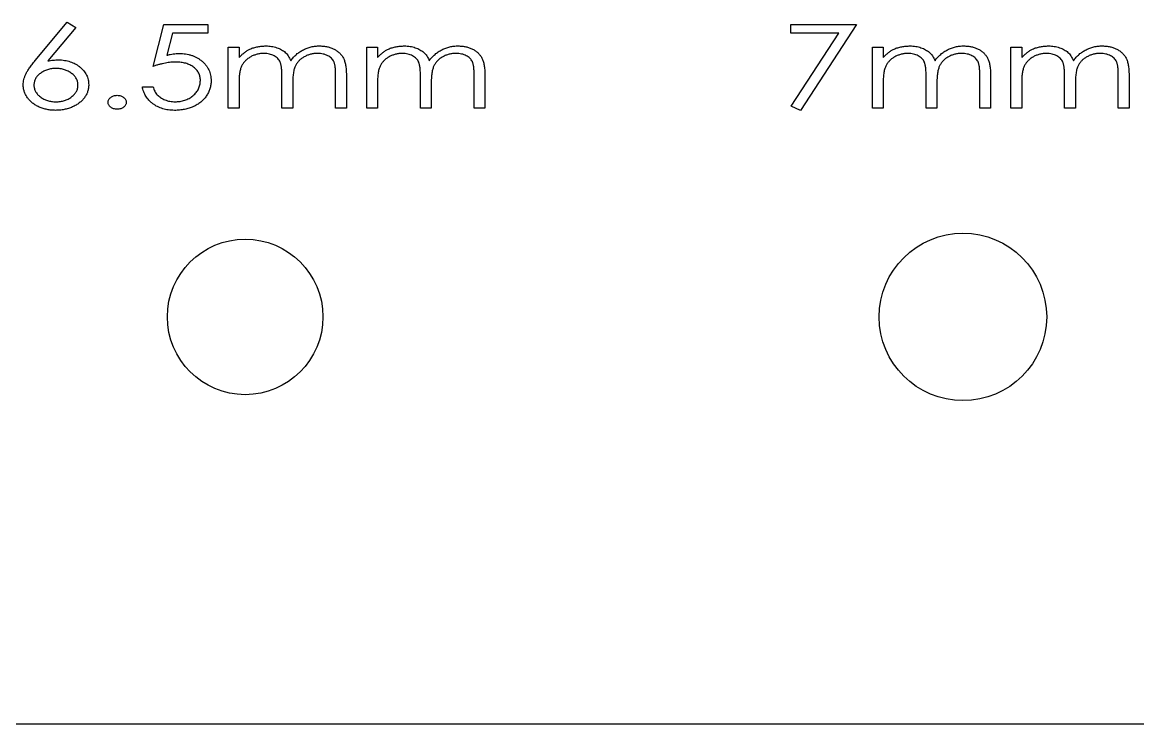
# Model space of a CAD drawing. Header units: millimetres. Extents: x 0 to 300, y -15 to 160.
# Drawn here: x 110.69 to 157.3, y 0 to 29.31 of the extents above; entities that cross this region are included whole.
import ezdxf

# ---------------------------------------------------------------- set-up
doc = ezdxf.new("R2010")
doc.units = ezdxf.units.MM

msp = doc.modelspace()

# ---------------------------------------------------------------- linework, layer by layer
at = {"color": 7, "linetype": 'Continuous', "lineweight": 25}
for p, q in [((111.225, 27.715), (112.564, 29.312)), ((112.925, 29.102), (111.747, 27.696)), ((112.564, 29.312), (112.925, 29.102)), ((116.153, 27.472), (116.602, 29.222)), ((116.602, 29.222), (118.442, 29.222)), ((118.442, 29.222), (118.442, 28.863)), ((142.807, 29.222), (145.544, 29.222)), ((142.807, 28.863), (142.807, 29.222)), ((145.544, 29.222), (143.211, 25.633)), ((116.967, 28.863), (116.729, 27.935)), ((118.442, 28.863), (116.967, 28.863)), ((144.807, 28.863), (142.807, 28.863)), ((142.818, 25.804), (144.807, 28.863)), ((119.294, 28.28), (119.743, 28.28)), ((119.294, 25.722), (119.294, 28.28)), ((119.743, 28.28), (119.743, 27.835)), ((125.083, 28.28), (125.532, 28.28)), ((125.083, 25.722), (125.083, 28.28)), ((125.532, 28.28), (125.532, 27.835)), ((146.217, 28.28), (146.666, 28.28)), ((146.217, 25.722), (146.217, 28.28)), ((146.666, 28.28), (146.666, 27.835)), ((152.006, 28.28), (152.455, 28.28)), ((152.006, 25.722), (152.006, 28.28)), ((152.455, 28.28), (152.455, 27.835)), ((123.782, 25.722), (123.782, 27.109)), ((124.23, 27.108), (124.23, 25.722)), ((129.57, 25.722), (129.57, 27.109)), ((130.019, 27.108), (130.019, 25.722)), ((150.705, 25.722), (150.705, 27.109)), ((151.153, 27.108), (151.153, 25.722)), ((156.493, 25.722), (156.493, 27.109)), ((156.942, 27.108), (156.942, 25.722)), ((115.705, 26.62), (116.153, 26.62)), ((119.743, 26.798), (119.743, 25.722)), ((121.538, 25.722), (121.538, 27.023)), ((121.987, 26.717), (121.987, 25.722)), ((125.532, 26.798), (125.532, 25.722)), ((127.326, 25.722), (127.326, 27.023)), ((127.775, 26.717), (127.775, 25.722)), ((146.666, 26.798), (146.666, 25.722)), ((148.461, 25.722), (148.461, 27.023)), ((148.91, 26.717), (148.91, 25.722)), ((152.455, 26.798), (152.455, 25.722)), ((154.249, 25.722), (154.249, 27.023)), ((154.698, 26.717), (154.698, 25.722)), ((119.743, 25.722), (119.294, 25.722)), ((121.987, 25.722), (121.538, 25.722)), ((124.23, 25.722), (123.782, 25.722)), ((125.532, 25.722), (125.083, 25.722)), ((127.775, 25.722), (127.326, 25.722)), ((130.019, 25.722), (129.57, 25.722)), ((143.211, 25.633), (142.818, 25.804)), ((146.666, 25.722), (146.217, 25.722)), ((148.91, 25.722), (148.461, 25.722)), ((151.153, 25.722), (150.705, 25.722)), ((152.455, 25.722), (152.006, 25.722)), ((154.698, 25.722), (154.249, 25.722)), ((156.942, 25.722), (156.493, 25.722)), ((0, 0), (300, 0))]:
    msp.add_line(p, q, dxfattribs=at)
for centre, radius in [((120, 17), 3.25), ((150, 17), 3.5)]:
    msp.add_circle(centre, radius, dxfattribs=at)
for points, knots in [([(116.729, 27.935), (116.774, 27.947), (116.862, 27.969), (116.991, 27.993), (117.114, 28.008), (117.194, 28.01), (117.232, 28.011)], [0, 0, 0, 0, 0.274191, 0.532566, 0.773149, 1, 1, 1, 1]), ([(117.232, 28.011), (117.28, 28.01), (117.374, 28.008), (117.511, 27.992), (117.641, 27.967), (117.765, 27.932), (117.883, 27.887), (117.994, 27.832), (118.1, 27.766), (118.197, 27.691), (118.286, 27.608), (118.364, 27.519), (118.429, 27.424), (118.484, 27.324), (118.525, 27.217), (118.555, 27.105), (118.574, 26.987), (118.576, 26.907), (118.576, 26.866)], [0, 0, 0, 0, 0.072428, 0.142059, 0.208935, 0.274198, 0.337657, 0.400338, 0.462661, 0.525401, 0.587156, 0.646505, 0.704674, 0.761991, 0.819515, 0.877869, 0.93784, 1, 1, 1, 1]), ([(119.743, 27.835), (119.78, 27.874), (119.85, 27.95), (119.963, 28.049), (120.077, 28.131), (120.157, 28.174), (120.196, 28.195)], [0, 0, 0, 0, 0.275334, 0.531598, 0.772747, 1, 1, 1, 1]), ([(120.778, 28.011), (120.73, 28.009), (120.636, 28.006), (120.497, 27.979), (120.363, 27.936), (120.235, 27.877), (120.118, 27.804), (120.016, 27.717), (119.93, 27.618), (119.871, 27.525), (119.834, 27.443), (119.809, 27.374), (119.789, 27.296), (119.772, 27.212), (119.759, 27.119), (119.75, 27.019), (119.744, 26.911), (119.743, 26.837), (119.743, 26.798)], [0, 0, 0, 0, 0.078369, 0.155618, 0.232522, 0.310283, 0.386838, 0.459822, 0.530844, 0.602169, 0.639422, 0.679526, 0.723466, 0.771006, 0.82202, 0.877357, 0.936401, 1, 1, 1, 1]), ([(120.196, 28.195), (120.25, 28.215), (120.357, 28.255), (120.524, 28.295), (120.696, 28.32), (120.812, 28.323), (120.87, 28.325)], [0, 0, 0, 0, 0.248666, 0.497511, 0.746763, 1, 1, 1, 1]), ([(121.538, 27.023), (121.538, 27.06), (121.537, 27.13), (121.535, 27.231), (121.528, 27.323), (121.521, 27.406), (121.51, 27.48), (121.499, 27.544), (121.483, 27.599), (121.461, 27.661), (121.423, 27.728), (121.366, 27.799), (121.294, 27.861), (121.209, 27.914), (121.114, 27.957), (121.01, 27.989), (120.897, 28.007), (120.818, 28.009), (120.778, 28.011)], [0, 0, 0, 0, 0.07574, 0.145712, 0.209053, 0.26622, 0.317385, 0.362041, 0.401599, 0.435023, 0.496775, 0.558852, 0.623472, 0.69199, 0.764089, 0.838247, 0.916917, 1, 1, 1, 1]), ([(120.87, 28.325), (120.909, 28.324), (120.987, 28.322), (121.102, 28.308), (121.214, 28.285), (121.322, 28.253), (121.424, 28.213), (121.517, 28.168), (121.6, 28.116), (121.675, 28.057), (121.742, 27.988), (121.803, 27.906), (121.861, 27.813), (121.892, 27.743), (121.909, 27.707)], [0, 0, 0, 0, 0.091495, 0.181331, 0.269692, 0.35767, 0.442954, 0.523017, 0.598806, 0.67121, 0.744319, 0.822785, 0.90752, 1, 1, 1, 1]), ([(121.909, 27.707), (121.927, 27.732), (121.962, 27.781), (122.02, 27.85), (122.081, 27.914), (122.145, 27.974), (122.212, 28.03), (122.284, 28.08), (122.358, 28.127), (122.435, 28.168), (122.515, 28.205), (122.596, 28.236), (122.679, 28.264), (122.764, 28.287), (122.85, 28.303), (122.937, 28.316), (123.026, 28.323), (123.086, 28.324), (123.116, 28.325)], [0, 0, 0, 0, 0.064963, 0.128426, 0.191314, 0.253159, 0.314906, 0.376509, 0.438526, 0.50052, 0.562959, 0.624754, 0.686477, 0.748159, 0.810399, 0.87263, 0.935901, 1, 1, 1, 1]), ([(123.024, 28.011), (122.974, 28.009), (122.877, 28.006), (122.734, 27.978), (122.597, 27.935), (122.49, 27.884), (122.41, 27.835), (122.352, 27.796), (122.301, 27.753), (122.252, 27.708), (122.209, 27.659), (122.168, 27.608), (122.133, 27.554), (122.101, 27.496), (122.073, 27.432), (122.05, 27.358), (122.03, 27.275), (122.014, 27.183), (122.002, 27.08), (121.993, 26.968), (121.988, 26.846), (121.987, 26.761), (121.987, 26.717)], [0, 0, 0, 0, 0.0778452, 0.1535548, 0.2282223, 0.3033491, 0.3403667, 0.3766383, 0.4119624, 0.4466274, 0.4807957, 0.5149104, 0.5487274, 0.582858, 0.6189872, 0.6591767, 0.703934, 0.7532874, 0.8074721, 0.8666005, 0.9307434, 1, 1, 1, 1]), ([(123.782, 27.109), (123.781, 27.142), (123.781, 27.205), (123.777, 27.295), (123.772, 27.377), (123.764, 27.451), (123.754, 27.518), (123.74, 27.576), (123.727, 27.627), (123.703, 27.683), (123.665, 27.746), (123.607, 27.812), (123.536, 27.87), (123.452, 27.92), (123.358, 27.961), (123.254, 27.99), (123.142, 28.008), (123.064, 28.01), (123.024, 28.011)], [0, 0, 0, 0, 0.071452, 0.137333, 0.19718, 0.251565, 0.300142, 0.343594, 0.381868, 0.415039, 0.476828, 0.540485, 0.60648, 0.677459, 0.751973, 0.829992, 0.91213, 1, 1, 1, 1]), ([(123.116, 28.325), (123.171, 28.323), (123.279, 28.32), (123.435, 28.296), (123.581, 28.253), (123.695, 28.205), (123.779, 28.158), (123.838, 28.12), (123.893, 28.078), (123.944, 28.033), (123.99, 27.985), (124.033, 27.934), (124.071, 27.879), (124.105, 27.82), (124.134, 27.756), (124.16, 27.685), (124.182, 27.607), (124.2, 27.522), (124.214, 27.429), (124.224, 27.328), (124.229, 27.22), (124.23, 27.146), (124.23, 27.108)], [0, 0, 0, 0, 0.0870232, 0.1701395, 0.2494902, 0.3271878, 0.3652641, 0.4021953, 0.4383649, 0.4739917, 0.5090378, 0.5439842, 0.5790694, 0.6145287, 0.6512593, 0.6910396, 0.7336616, 0.779794, 0.8291687, 0.8823072, 0.9393378, 1, 1, 1, 1]), ([(125.532, 27.835), (125.568, 27.874), (125.639, 27.95), (125.751, 28.049), (125.866, 28.131), (125.946, 28.174), (125.984, 28.195)], [0, 0, 0, 0, 0.275334, 0.531598, 0.772747, 1, 1, 1, 1]), ([(126.566, 28.011), (126.519, 28.009), (126.424, 28.006), (126.285, 27.979), (126.151, 27.936), (126.024, 27.877), (125.906, 27.804), (125.804, 27.717), (125.718, 27.618), (125.66, 27.525), (125.623, 27.443), (125.598, 27.374), (125.577, 27.296), (125.561, 27.212), (125.547, 27.119), (125.539, 27.019), (125.533, 26.911), (125.532, 26.837), (125.532, 26.798)], [0, 0, 0, 0, 0.0783695, 0.1556176, 0.2325217, 0.3102833, 0.386838, 0.4598222, 0.5308438, 0.6021689, 0.6394218, 0.6795258, 0.7234663, 0.7710062, 0.8220197, 0.8773569, 0.9364012, 1, 1, 1, 1]), ([(125.984, 28.195), (126.038, 28.215), (126.145, 28.255), (126.313, 28.295), (126.484, 28.32), (126.6, 28.323), (126.658, 28.325)], [0, 0, 0, 0, 0.248666, 0.497511, 0.746763, 1, 1, 1, 1]), ([(127.326, 27.023), (127.326, 27.06), (127.325, 27.13), (127.323, 27.231), (127.316, 27.323), (127.309, 27.406), (127.298, 27.48), (127.287, 27.544), (127.272, 27.599), (127.25, 27.661), (127.212, 27.728), (127.154, 27.799), (127.082, 27.861), (126.998, 27.914), (126.903, 27.957), (126.798, 27.989), (126.685, 28.007), (126.607, 28.009), (126.566, 28.011)], [0, 0, 0, 0, 0.07574, 0.145712, 0.209053, 0.26622, 0.317385, 0.362041, 0.401599, 0.435023, 0.496775, 0.558852, 0.623472, 0.69199, 0.764089, 0.838247, 0.916917, 1, 1, 1, 1]), ([(126.658, 28.325), (126.698, 28.324), (126.775, 28.322), (126.891, 28.308), (127.003, 28.285), (127.111, 28.253), (127.212, 28.213), (127.305, 28.168), (127.389, 28.116), (127.463, 28.057), (127.531, 27.988), (127.591, 27.906), (127.649, 27.813), (127.681, 27.743), (127.697, 27.707)], [0, 0, 0, 0, 0.091495, 0.181331, 0.269692, 0.35767, 0.442954, 0.523017, 0.598806, 0.67121, 0.744319, 0.822785, 0.90752, 1, 1, 1, 1]), ([(127.697, 27.707), (127.715, 27.732), (127.751, 27.781), (127.809, 27.85), (127.869, 27.914), (127.934, 27.974), (128.001, 28.03), (128.072, 28.08), (128.146, 28.127), (128.224, 28.168), (128.303, 28.205), (128.385, 28.236), (128.468, 28.264), (128.552, 28.287), (128.638, 28.303), (128.726, 28.316), (128.815, 28.323), (128.874, 28.324), (128.905, 28.325)], [0, 0, 0, 0, 0.0649632, 0.1284264, 0.1913137, 0.2531588, 0.3149061, 0.3765094, 0.4385258, 0.5005203, 0.5629588, 0.624754, 0.6864773, 0.7481587, 0.8103994, 0.8726301, 0.9359006, 1, 1, 1, 1]), ([(128.812, 28.011), (128.763, 28.009), (128.665, 28.006), (128.522, 27.978), (128.386, 27.935), (128.278, 27.884), (128.198, 27.835), (128.141, 27.796), (128.089, 27.753), (128.04, 27.708), (127.997, 27.659), (127.957, 27.608), (127.922, 27.554), (127.889, 27.496), (127.861, 27.432), (127.839, 27.358), (127.818, 27.275), (127.803, 27.183), (127.79, 27.08), (127.781, 26.968), (127.777, 26.846), (127.776, 26.761), (127.775, 26.717)], [0, 0, 0, 0, 0.077845, 0.153555, 0.228222, 0.303349, 0.340367, 0.376638, 0.411962, 0.446627, 0.480796, 0.51491, 0.548727, 0.582858, 0.618987, 0.659177, 0.703934, 0.753287, 0.807472, 0.866601, 0.930743, 1, 1, 1, 1]), ([(129.57, 27.109), (129.57, 27.142), (129.569, 27.205), (129.566, 27.295), (129.56, 27.377), (129.553, 27.451), (129.543, 27.518), (129.529, 27.576), (129.515, 27.627), (129.491, 27.683), (129.454, 27.746), (129.396, 27.812), (129.324, 27.87), (129.241, 27.92), (129.146, 27.961), (129.043, 27.99), (128.93, 28.008), (128.852, 28.01), (128.812, 28.011)], [0, 0, 0, 0, 0.0714522, 0.1373331, 0.19718, 0.2515646, 0.3001416, 0.3435939, 0.381868, 0.4150388, 0.4768277, 0.540485, 0.6064804, 0.6774591, 0.7519729, 0.829992, 0.9121299, 1, 1, 1, 1]), ([(128.905, 28.325), (128.96, 28.323), (129.067, 28.32), (129.223, 28.296), (129.369, 28.253), (129.483, 28.205), (129.568, 28.158), (129.627, 28.12), (129.682, 28.078), (129.732, 28.033), (129.779, 27.985), (129.821, 27.934), (129.859, 27.879), (129.893, 27.82), (129.923, 27.756), (129.949, 27.685), (129.97, 27.607), (129.988, 27.522), (130.002, 27.429), (130.012, 27.328), (130.017, 27.22), (130.018, 27.146), (130.019, 27.108)], [0, 0, 0, 0, 0.087023, 0.170139, 0.24949, 0.327188, 0.365264, 0.402195, 0.438365, 0.473992, 0.509038, 0.543984, 0.579069, 0.614529, 0.651259, 0.69104, 0.733662, 0.779794, 0.829169, 0.882307, 0.939338, 1, 1, 1, 1]), ([(146.666, 27.835), (146.703, 27.874), (146.773, 27.95), (146.886, 28.049), (147, 28.131), (147.08, 28.174), (147.119, 28.195)], [0, 0, 0, 0, 0.275334, 0.531598, 0.772747, 1, 1, 1, 1]), ([(147.701, 28.011), (147.653, 28.009), (147.559, 28.006), (147.42, 27.979), (147.286, 27.936), (147.158, 27.877), (147.041, 27.804), (146.939, 27.717), (146.853, 27.618), (146.794, 27.525), (146.757, 27.443), (146.733, 27.374), (146.712, 27.296), (146.695, 27.212), (146.682, 27.119), (146.673, 27.019), (146.667, 26.911), (146.667, 26.837), (146.666, 26.798)], [0, 0, 0, 0, 0.0783695, 0.1556176, 0.2325217, 0.3102833, 0.386838, 0.4598222, 0.5308438, 0.6021689, 0.6394218, 0.6795258, 0.7234663, 0.7710062, 0.8220197, 0.8773569, 0.9364012, 1, 1, 1, 1]), ([(147.119, 28.195), (147.173, 28.215), (147.28, 28.255), (147.448, 28.295), (147.619, 28.32), (147.735, 28.323), (147.793, 28.325)], [0, 0, 0, 0, 0.248666, 0.497511, 0.746763, 1, 1, 1, 1]), ([(148.461, 27.023), (148.461, 27.06), (148.46, 27.13), (148.458, 27.231), (148.451, 27.323), (148.444, 27.406), (148.433, 27.48), (148.422, 27.544), (148.406, 27.599), (148.384, 27.661), (148.347, 27.728), (148.289, 27.799), (148.217, 27.861), (148.132, 27.914), (148.037, 27.957), (147.933, 27.989), (147.82, 28.007), (147.741, 28.009), (147.701, 28.011)], [0, 0, 0, 0, 0.07574, 0.145712, 0.209053, 0.26622, 0.317385, 0.362041, 0.401599, 0.435023, 0.496775, 0.558852, 0.623472, 0.69199, 0.764089, 0.838247, 0.916917, 1, 1, 1, 1]), ([(147.793, 28.325), (147.832, 28.324), (147.91, 28.322), (148.025, 28.308), (148.137, 28.285), (148.245, 28.253), (148.347, 28.213), (148.44, 28.168), (148.523, 28.116), (148.598, 28.057), (148.665, 27.988), (148.726, 27.906), (148.784, 27.813), (148.815, 27.743), (148.832, 27.707)], [0, 0, 0, 0, 0.091495, 0.181331, 0.269692, 0.35767, 0.442954, 0.523017, 0.598806, 0.67121, 0.744319, 0.822785, 0.90752, 1, 1, 1, 1]), ([(148.832, 27.707), (148.85, 27.732), (148.885, 27.781), (148.943, 27.85), (149.004, 27.914), (149.068, 27.974), (149.135, 28.03), (149.207, 28.08), (149.281, 28.127), (149.358, 28.168), (149.438, 28.205), (149.519, 28.236), (149.602, 28.264), (149.687, 28.287), (149.773, 28.303), (149.86, 28.316), (149.949, 28.323), (150.009, 28.324), (150.039, 28.325)], [0, 0, 0, 0, 0.0649632, 0.1284264, 0.1913137, 0.2531588, 0.3149061, 0.3765094, 0.4385258, 0.5005203, 0.5629588, 0.624754, 0.6864773, 0.7481587, 0.8103994, 0.8726301, 0.9359006, 1, 1, 1, 1]), ([(149.947, 28.011), (149.897, 28.009), (149.8, 28.006), (149.657, 27.978), (149.52, 27.935), (149.413, 27.884), (149.333, 27.835), (149.275, 27.796), (149.224, 27.753), (149.175, 27.708), (149.132, 27.659), (149.091, 27.608), (149.056, 27.554), (149.024, 27.496), (148.996, 27.432), (148.974, 27.358), (148.953, 27.275), (148.937, 27.183), (148.925, 27.08), (148.916, 26.968), (148.911, 26.846), (148.91, 26.761), (148.91, 26.717)], [0, 0, 0, 0, 0.077845, 0.153555, 0.228222, 0.303349, 0.340367, 0.376638, 0.411962, 0.446627, 0.480796, 0.51491, 0.548727, 0.582858, 0.618987, 0.659177, 0.703934, 0.753287, 0.807472, 0.866601, 0.930743, 1, 1, 1, 1]), ([(150.705, 27.109), (150.704, 27.142), (150.704, 27.205), (150.7, 27.295), (150.695, 27.377), (150.687, 27.451), (150.677, 27.518), (150.663, 27.576), (150.65, 27.627), (150.626, 27.683), (150.588, 27.746), (150.53, 27.812), (150.459, 27.87), (150.375, 27.92), (150.281, 27.961), (150.177, 27.99), (150.065, 28.008), (149.987, 28.01), (149.947, 28.011)], [0, 0, 0, 0, 0.0714522, 0.1373331, 0.19718, 0.2515646, 0.3001416, 0.3435939, 0.381868, 0.4150388, 0.4768277, 0.540485, 0.6064804, 0.6774591, 0.7519729, 0.829992, 0.9121299, 1, 1, 1, 1]), ([(150.039, 28.325), (150.094, 28.323), (150.202, 28.32), (150.358, 28.296), (150.504, 28.253), (150.618, 28.205), (150.702, 28.158), (150.762, 28.12), (150.816, 28.078), (150.867, 28.033), (150.914, 27.985), (150.956, 27.934), (150.994, 27.879), (151.028, 27.82), (151.058, 27.756), (151.083, 27.685), (151.105, 27.607), (151.123, 27.522), (151.137, 27.429), (151.147, 27.328), (151.152, 27.22), (151.153, 27.146), (151.153, 27.108)], [0, 0, 0, 0, 0.087023, 0.170139, 0.24949, 0.327188, 0.365264, 0.402195, 0.438365, 0.473992, 0.509038, 0.543984, 0.579069, 0.614529, 0.651259, 0.69104, 0.733662, 0.779794, 0.829169, 0.882307, 0.939338, 1, 1, 1, 1]), ([(152.455, 27.835), (152.491, 27.874), (152.562, 27.95), (152.675, 28.049), (152.789, 28.131), (152.869, 28.174), (152.908, 28.195)], [0, 0, 0, 0, 0.275334, 0.531598, 0.772747, 1, 1, 1, 1]), ([(153.489, 28.011), (153.442, 28.009), (153.347, 28.006), (153.209, 27.979), (153.074, 27.936), (152.947, 27.877), (152.829, 27.804), (152.727, 27.717), (152.641, 27.618), (152.583, 27.525), (152.546, 27.443), (152.521, 27.374), (152.5, 27.296), (152.484, 27.212), (152.47, 27.119), (152.462, 27.019), (152.456, 26.911), (152.455, 26.837), (152.455, 26.798)], [0, 0, 0, 0, 0.078369, 0.155618, 0.232522, 0.310283, 0.386838, 0.459822, 0.530844, 0.602169, 0.639422, 0.679526, 0.723466, 0.771006, 0.82202, 0.877357, 0.936401, 1, 1, 1, 1]), ([(152.908, 28.195), (152.961, 28.215), (153.068, 28.255), (153.236, 28.295), (153.407, 28.32), (153.523, 28.323), (153.581, 28.325)], [0, 0, 0, 0, 0.248666, 0.497511, 0.746763, 1, 1, 1, 1]), ([(154.249, 27.023), (154.249, 27.06), (154.248, 27.13), (154.246, 27.231), (154.239, 27.323), (154.232, 27.406), (154.221, 27.48), (154.21, 27.544), (154.195, 27.599), (154.173, 27.661), (154.135, 27.728), (154.077, 27.799), (154.005, 27.861), (153.921, 27.914), (153.826, 27.957), (153.721, 27.989), (153.608, 28.007), (153.53, 28.009), (153.489, 28.011)], [0, 0, 0, 0, 0.07574, 0.145712, 0.209053, 0.26622, 0.317385, 0.362041, 0.401599, 0.435023, 0.496775, 0.558852, 0.623472, 0.69199, 0.764089, 0.838247, 0.916917, 1, 1, 1, 1]), ([(153.581, 28.325), (153.621, 28.324), (153.698, 28.322), (153.814, 28.308), (153.926, 28.285), (154.034, 28.253), (154.135, 28.213), (154.228, 28.168), (154.312, 28.116), (154.386, 28.057), (154.454, 27.988), (154.514, 27.906), (154.572, 27.813), (154.604, 27.743), (154.62, 27.707)], [0, 0, 0, 0, 0.091495, 0.181331, 0.269692, 0.35767, 0.442954, 0.523017, 0.598806, 0.67121, 0.744319, 0.822785, 0.90752, 1, 1, 1, 1]), ([(154.62, 27.707), (154.638, 27.732), (154.674, 27.781), (154.732, 27.85), (154.793, 27.914), (154.857, 27.974), (154.924, 28.03), (154.995, 28.08), (155.069, 28.127), (155.147, 28.168), (155.226, 28.205), (155.308, 28.236), (155.391, 28.264), (155.475, 28.287), (155.561, 28.303), (155.649, 28.316), (155.738, 28.323), (155.798, 28.324), (155.828, 28.325)], [0, 0, 0, 0, 0.064963, 0.128426, 0.191314, 0.253159, 0.314906, 0.376509, 0.438526, 0.50052, 0.562959, 0.624754, 0.686477, 0.748159, 0.810399, 0.87263, 0.935901, 1, 1, 1, 1]), ([(155.735, 28.011), (155.686, 28.009), (155.588, 28.006), (155.446, 27.978), (155.309, 27.935), (155.202, 27.884), (155.121, 27.835), (155.064, 27.796), (155.012, 27.753), (154.963, 27.708), (154.92, 27.659), (154.88, 27.608), (154.845, 27.554), (154.812, 27.496), (154.784, 27.432), (154.762, 27.358), (154.741, 27.275), (154.726, 27.183), (154.713, 27.08), (154.704, 26.968), (154.7, 26.846), (154.699, 26.761), (154.698, 26.717)], [0, 0, 0, 0, 0.077845, 0.153555, 0.228222, 0.303349, 0.340367, 0.376638, 0.411962, 0.446627, 0.480796, 0.51491, 0.548727, 0.582858, 0.618987, 0.659177, 0.703934, 0.753287, 0.807472, 0.866601, 0.930743, 1, 1, 1, 1]), ([(156.493, 27.109), (156.493, 27.142), (156.492, 27.205), (156.489, 27.295), (156.483, 27.377), (156.476, 27.451), (156.466, 27.518), (156.452, 27.576), (156.438, 27.627), (156.414, 27.683), (156.377, 27.746), (156.319, 27.812), (156.247, 27.87), (156.164, 27.92), (156.07, 27.961), (155.966, 27.99), (155.853, 28.008), (155.775, 28.01), (155.735, 28.011)], [0, 0, 0, 0, 0.071452, 0.137333, 0.19718, 0.251565, 0.300142, 0.343594, 0.381868, 0.415039, 0.476828, 0.540485, 0.60648, 0.677459, 0.751973, 0.829992, 0.91213, 1, 1, 1, 1]), ([(155.828, 28.325), (155.883, 28.323), (155.99, 28.32), (156.147, 28.296), (156.293, 28.253), (156.406, 28.205), (156.491, 28.158), (156.55, 28.12), (156.605, 28.078), (156.655, 28.033), (156.702, 27.985), (156.744, 27.934), (156.782, 27.879), (156.816, 27.82), (156.846, 27.756), (156.872, 27.685), (156.893, 27.607), (156.912, 27.522), (156.925, 27.429), (156.935, 27.328), (156.94, 27.22), (156.941, 27.146), (156.942, 27.108)], [0, 0, 0, 0, 0.087023, 0.170139, 0.24949, 0.327188, 0.365264, 0.402195, 0.438365, 0.473992, 0.509038, 0.543984, 0.579069, 0.614529, 0.651259, 0.69104, 0.733662, 0.779794, 0.829169, 0.882307, 0.939338, 1, 1, 1, 1]), ([(110.724, 26.698), (110.725, 26.734), (110.728, 26.808), (110.75, 26.92), (110.785, 27.034), (110.824, 27.131), (110.864, 27.21), (110.899, 27.273), (110.94, 27.34), (110.987, 27.409), (111.038, 27.482), (111.096, 27.557), (111.158, 27.635), (111.202, 27.688), (111.225, 27.715)], [0, 0, 0, 0, 0.0934961, 0.191414, 0.2939516, 0.4026322, 0.4608844, 0.5240838, 0.5910012, 0.6630861, 0.7404158, 0.8217205, 0.9083897, 1, 1, 1, 1]), ([(111.747, 27.696), (111.787, 27.703), (111.865, 27.716), (111.98, 27.731), (112.091, 27.74), (112.164, 27.741), (112.2, 27.741)], [0, 0, 0, 0, 0.2654147, 0.5201207, 0.7642218, 1, 1, 1, 1]), ([(112.2, 27.741), (112.243, 27.741), (112.328, 27.739), (112.452, 27.724), (112.572, 27.701), (112.687, 27.668), (112.797, 27.626), (112.901, 27.575), (113.001, 27.514), (113.094, 27.444), (113.18, 27.368), (113.255, 27.286), (113.318, 27.2), (113.371, 27.11), (113.411, 27.014), (113.44, 26.915), (113.458, 26.811), (113.46, 26.74), (113.461, 26.705)], [0, 0, 0, 0, 0.071114, 0.140292, 0.207173, 0.27269, 0.337241, 0.400975, 0.465291, 0.529866, 0.593595, 0.654283, 0.712834, 0.769935, 0.82653, 0.883241, 0.940829, 1, 1, 1, 1]), ([(117.096, 27.652), (117.062, 27.651), (116.994, 27.65), (116.889, 27.641), (116.779, 27.627), (116.664, 27.607), (116.543, 27.582), (116.418, 27.551), (116.287, 27.514), (116.199, 27.487), (116.153, 27.472)], [0, 0, 0, 0, 0.103432, 0.212996, 0.328232, 0.449369, 0.577316, 0.711527, 0.852147, 1, 1, 1, 1]), ([(118.128, 26.879), (118.127, 26.907), (118.126, 26.962), (118.112, 27.043), (118.09, 27.119), (118.059, 27.191), (118.019, 27.26), (117.97, 27.324), (117.913, 27.384), (117.847, 27.439), (117.774, 27.489), (117.694, 27.533), (117.608, 27.569), (117.518, 27.601), (117.42, 27.623), (117.317, 27.64), (117.208, 27.65), (117.134, 27.651), (117.096, 27.652)], [0, 0, 0, 0, 0.058327, 0.114433, 0.168979, 0.222906, 0.277523, 0.332963, 0.389962, 0.44957, 0.510976, 0.573547, 0.637928, 0.704094, 0.772975, 0.845282, 0.920834, 1, 1, 1, 1]), ([(112.09, 27.383), (112.059, 27.382), (111.998, 27.38), (111.907, 27.371), (111.82, 27.355), (111.737, 27.333), (111.657, 27.305), (111.581, 27.269), (111.508, 27.228), (111.44, 27.18), (111.377, 27.13), (111.323, 27.073), (111.276, 27.016), (111.239, 26.955), (111.209, 26.892), (111.188, 26.825), (111.175, 26.756), (111.173, 26.71), (111.173, 26.686)], [0, 0, 0, 0, 0.073639, 0.144294, 0.213551, 0.280552, 0.347082, 0.41244, 0.477626, 0.543131, 0.607117, 0.6677, 0.725506, 0.780982, 0.835524, 0.88971, 0.943888, 1, 1, 1, 1]), ([(113.012, 26.686), (113.012, 26.71), (113.01, 26.756), (112.997, 26.825), (112.976, 26.892), (112.946, 26.955), (112.908, 27.016), (112.86, 27.073), (112.806, 27.129), (112.742, 27.181), (112.674, 27.228), (112.601, 27.27), (112.524, 27.304), (112.444, 27.334), (112.361, 27.355), (112.274, 27.371), (112.183, 27.38), (112.122, 27.382), (112.09, 27.383)], [0, 0, 0, 0, 0.055971, 0.110014, 0.164065, 0.21847, 0.274097, 0.332103, 0.392917, 0.456744, 0.522535, 0.587559, 0.65325, 0.719614, 0.786977, 0.855522, 0.926545, 1, 1, 1, 1]), ([(112.071, 25.633), (112.011, 25.634), (111.893, 25.637), (111.719, 25.664), (111.552, 25.708), (111.418, 25.757), (111.317, 25.806), (111.245, 25.846), (111.177, 25.89), (111.113, 25.936), (111.054, 25.987), (110.999, 26.041), (110.948, 26.099), (110.901, 26.16), (110.859, 26.223), (110.824, 26.288), (110.792, 26.353), (110.768, 26.42), (110.748, 26.488), (110.734, 26.557), (110.725, 26.627), (110.724, 26.675), (110.724, 26.698)], [0, 0, 0, 0, 0.094202, 0.186006, 0.276053, 0.365623, 0.409683, 0.452954, 0.49496, 0.536498, 0.577164, 0.617714, 0.657825, 0.698188, 0.738253, 0.776918, 0.814736, 0.85195, 0.88906, 0.925825, 0.962846, 1, 1, 1, 1]), ([(111.173, 26.686), (111.173, 26.662), (111.175, 26.615), (111.188, 26.547), (111.209, 26.481), (111.239, 26.418), (111.277, 26.357), (111.324, 26.3), (111.379, 26.245), (111.442, 26.193), (111.51, 26.146), (111.583, 26.105), (111.66, 26.069), (111.74, 26.042), (111.823, 26.019), (111.91, 26.003), (112, 25.994), (112.061, 25.992), (112.092, 25.991)], [0, 0, 0, 0, 0.055617, 0.109308, 0.163547, 0.217644, 0.273465, 0.3309, 0.391926, 0.455975, 0.521996, 0.587245, 0.653166, 0.719577, 0.786784, 0.855568, 0.926839, 1, 1, 1, 1]), ([(113.461, 26.705), (113.461, 26.68), (113.459, 26.631), (113.451, 26.558), (113.437, 26.487), (113.418, 26.418), (113.392, 26.351), (113.361, 26.286), (113.326, 26.222), (113.284, 26.16), (113.236, 26.102), (113.185, 26.045), (113.129, 25.992), (113.067, 25.943), (113.002, 25.896), (112.931, 25.852), (112.856, 25.811), (112.75, 25.762), (112.611, 25.71), (112.436, 25.665), (112.256, 25.638), (112.133, 25.634), (112.071, 25.633)], [0, 0, 0, 0, 0.0381389, 0.0754226, 0.1124418, 0.14899, 0.1855171, 0.2225083, 0.2600149, 0.2983095, 0.3369418, 0.3758807, 0.4158161, 0.4556851, 0.4971889, 0.5394932, 0.5832529, 0.6284542, 0.7198134, 0.8115538, 0.9046059, 1, 1, 1, 1]), ([(112.092, 25.991), (112.124, 25.992), (112.185, 25.994), (112.275, 26.003), (112.362, 26.019), (112.445, 26.042), (112.525, 26.069), (112.601, 26.105), (112.674, 26.146), (112.742, 26.194), (112.806, 26.245), (112.86, 26.301), (112.908, 26.357), (112.946, 26.418), (112.976, 26.481), (112.997, 26.547), (113.01, 26.615), (113.012, 26.662), (113.012, 26.686)], [0, 0, 0, 0, 0.073171, 0.14445, 0.213243, 0.280458, 0.346878, 0.412307, 0.478043, 0.543619, 0.607676, 0.66871, 0.726501, 0.782329, 0.836432, 0.890678, 0.944376, 1, 1, 1, 1]), ([(117.045, 25.633), (117.001, 25.633), (116.916, 25.635), (116.79, 25.649), (116.669, 25.669), (116.553, 25.7), (116.442, 25.738), (116.337, 25.786), (116.237, 25.841), (116.143, 25.906), (116.056, 25.977), (115.977, 26.053), (115.908, 26.135), (115.849, 26.223), (115.798, 26.314), (115.757, 26.411), (115.725, 26.513), (115.711, 26.584), (115.705, 26.62)], [0, 0, 0, 0, 0.072168, 0.141601, 0.208948, 0.274345, 0.338877, 0.402053, 0.464732, 0.527747, 0.58968, 0.649963, 0.708538, 0.76631, 0.823631, 0.881522, 0.940084, 1, 1, 1, 1]), ([(116.153, 26.62), (116.163, 26.586), (116.18, 26.522), (116.22, 26.432), (116.267, 26.351), (116.324, 26.279), (116.391, 26.217), (116.467, 26.162), (116.553, 26.111), (116.649, 26.07), (116.75, 26.035), (116.855, 26.01), (116.963, 25.994), (117.035, 25.992), (117.072, 25.991)], [0, 0, 0, 0, 0.086317, 0.166834, 0.243764, 0.318268, 0.393179, 0.471027, 0.553149, 0.640396, 0.730179, 0.819223, 0.909151, 1, 1, 1, 1]), ([(118.576, 26.866), (118.576, 26.837), (118.575, 26.78), (118.565, 26.696), (118.549, 26.614), (118.528, 26.533), (118.499, 26.455), (118.464, 26.378), (118.423, 26.302), (118.377, 26.229), (118.325, 26.159), (118.268, 26.093), (118.207, 26.031), (118.141, 25.974), (118.071, 25.92), (117.996, 25.871), (117.917, 25.826), (117.834, 25.786), (117.747, 25.749), (117.656, 25.719), (117.563, 25.692), (117.465, 25.67), (117.365, 25.653), (117.261, 25.642), (117.154, 25.633), (117.082, 25.633), (117.045, 25.633)], [0, 0, 0, 0, 0.038974, 0.077549, 0.11556, 0.153589, 0.191671, 0.229828, 0.268688, 0.308457, 0.348178, 0.387797, 0.427307, 0.467135, 0.507239, 0.547798, 0.588985, 0.631253, 0.674185, 0.717703, 0.761868, 0.80734, 0.853637, 0.900885, 0.949862, 1, 1, 1, 1]), ([(117.072, 25.991), (117.107, 25.992), (117.178, 25.994), (117.281, 26.006), (117.38, 26.025), (117.475, 26.054), (117.567, 26.089), (117.654, 26.133), (117.738, 26.184), (117.817, 26.244), (117.89, 26.308), (117.953, 26.378), (118.008, 26.452), (118.051, 26.53), (118.086, 26.611), (118.11, 26.697), (118.125, 26.787), (118.127, 26.848), (118.128, 26.879)], [0, 0, 0, 0, 0.069517, 0.137142, 0.202836, 0.267181, 0.330832, 0.394801, 0.4586, 0.523218, 0.586976, 0.648119, 0.707623, 0.765327, 0.822873, 0.88031, 0.939136, 1, 1, 1, 1]), ([(114.269, 25.969), (114.27, 25.989), (114.273, 26.028), (114.295, 26.084), (114.331, 26.134), (114.38, 26.178), (114.438, 26.215), (114.504, 26.242), (114.575, 26.257), (114.625, 26.26), (114.65, 26.261)], [0, 0, 0, 0, 0.1115901, 0.2206008, 0.3333158, 0.4584325, 0.5894529, 0.7207586, 0.8558271, 1, 1, 1, 1]), ([(114.65, 26.261), (114.676, 26.26), (114.725, 26.257), (114.797, 26.242), (114.862, 26.215), (114.92, 26.178), (114.97, 26.134), (115.005, 26.084), (115.028, 26.028), (115.03, 25.989), (115.032, 25.969)], [0, 0, 0, 0, 0.144173, 0.279241, 0.410547, 0.541568, 0.666684, 0.779399, 0.88841, 1, 1, 1, 1]), ([(114.65, 25.677), (114.625, 25.678), (114.575, 25.68), (114.504, 25.697), (114.438, 25.724), (114.38, 25.761), (114.331, 25.805), (114.295, 25.856), (114.273, 25.911), (114.27, 25.95), (114.269, 25.969)], [0, 0, 0, 0, 0.14438, 0.279933, 0.411427, 0.542636, 0.668828, 0.781705, 0.890873, 1, 1, 1, 1]), ([(115.032, 25.969), (115.03, 25.95), (115.028, 25.911), (115.005, 25.856), (114.969, 25.805), (114.921, 25.761), (114.862, 25.724), (114.797, 25.697), (114.725, 25.68), (114.676, 25.678), (114.65, 25.677)], [0, 0, 0, 0, 0.109127, 0.218295, 0.331172, 0.457364, 0.588573, 0.720067, 0.85562, 1, 1, 1, 1])]:
    msp.add_open_spline(points, degree=3, knots=knots, dxfattribs=at)

doc.saveas('drawing.dxf')
